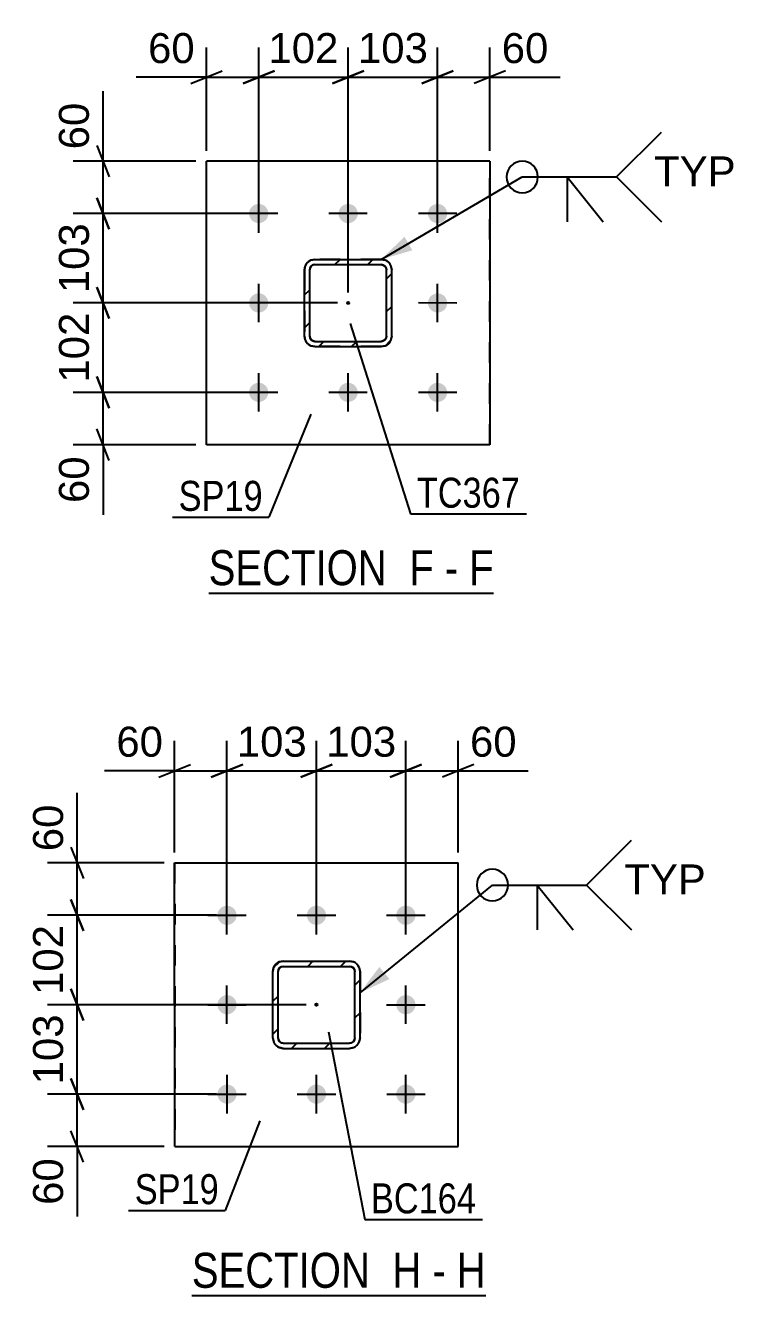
# Model space of a CAD drawing. Header units: millimetres. Extents: x -133 to 461, y -173 to 247.
# Drawn here: x 312.7 to 380.5, y 0 to 121.3 of the extents above; entities that cross this region are included whole.
import ezdxf

# ---------------------------------------------------------------- set-up
doc = ezdxf.new("R2010")
doc.units = ezdxf.units.MM
doc.linetypes.add('DXK_LINE_DOT2', pattern=[3.9198, 1.9599, -1.9599])
doc.linetypes.add('DXK_LINE_DOT3', pattern=[5.9187, 2.979, -0.9799, 0.9799, -0.9799])
doc.styles.add('Arial', font='ARIAL.TTF', dxfattribs={"height": 0.2})
doc.styles.add('Arial Narrow', font='ARIALN.TTF', dxfattribs={"height": 0.2})

# ---------------------------------------------------------------- blocks, each defined once
blk = doc.blocks.new('Unknown-284928886-15 - 3605')
at = {"color": 6, "linetype": 'Continuous'}
blk.add_line((328.56, 0.01), (356.63, 0.01), dxfattribs=at)
at = {"color": 0, "linetype": 'Continuous'}
for points in [[(346.67, 0.76), (346.67, 4.26), (328.56, 4.26), (328.56, 0.76)], [(350.49, 0.76), (350.49, 4.26), (347.72, 4.26), (347.72, 0.76)], [(352.81, 0.76), (352.81, 4.26), (351.54, 4.26), (351.54, 0.76)], [(356.63, 0.76), (356.63, 4.26), (353.86, 4.26), (353.86, 0.76)]]:
    blk.add_wipeout(points, dxfattribs=at)
at = {"color": 7, "linetype": 'Continuous', "style": 'Arial Narrow'}
for s, p in [('SECTION ', (328.56, 0.76)), ('H', (347.72, 0.76)), ('H', (353.86, 0.76)), ('-', (351.54, 0.76))]:
    blk.add_text(s, height=3.34, dxfattribs=at).set_placement(p)
blk = doc.blocks.new('Unknown-284928886-19 - 8784')
at = {"color": 6, "linetype": 'Continuous'}
blk.add_line((330.17, 67.12), (357.39, 67.12), dxfattribs=at)
at = {"color": 0, "linetype": 'Continuous'}
for points in [[(348.28, 67.87), (348.28, 71.37), (330.17, 71.37), (330.17, 67.87)], [(351.67, 67.87), (351.67, 71.37), (349.33, 71.37), (349.33, 67.87)], [(354, 67.87), (354, 71.37), (352.72, 71.37), (352.72, 67.87)], [(357.39, 67.87), (357.39, 71.37), (355.05, 71.37), (355.05, 67.87)]]:
    blk.add_wipeout(points, dxfattribs=at)
at = {"color": 7, "linetype": 'Continuous', "style": 'Arial Narrow'}
for s, p in [('SECTION ', (330.17, 67.87)), ('F', (349.33, 67.87)), ('F', (355.05, 67.87)), ('-', (352.72, 67.87))]:
    blk.add_text(s, height=3.34, dxfattribs=at).set_placement(p)
blk = doc.blocks.new('Bolt-284928886-3653 - 3605')
at = {"linetype": 'Continuous'}
for points in [[(332.59, 36.97), (332.7, 36.82), (332.79, 36.64), (332.83, 36.46), (332.84, 36.26), (332.8, 36.08), (332.73, 35.9), (332.62, 35.74), (332.48, 35.61), (332.32, 35.51), (332.14, 35.45), (331.95, 35.42), (331.75, 35.44), (331.57, 35.49), (331.4, 35.58), (331.26, 35.71), (331.14, 35.86), (331.06, 36.03), (331.01, 36.22), (331.01, 36.41), (331.04, 36.6), (331.12, 36.78), (331.23, 36.93), (331.37, 37.07), (331.53, 37.17), (331.71, 37.23), (331.9, 37.25), (332.09, 37.24), (332.27, 37.18), (332.44, 37.09)], [(341.13, 36.97), (341.25, 36.82), (341.33, 36.64), (341.37, 36.46), (341.38, 36.27), (341.34, 36.08), (341.27, 35.9), (341.16, 35.74), (341.02, 35.61), (340.86, 35.51), (340.68, 35.45), (340.49, 35.42), (340.3, 35.44), (340.11, 35.49), (339.94, 35.58), (339.8, 35.71), (339.68, 35.86), (339.6, 36.03), (339.56, 36.22), (339.55, 36.41), (339.59, 36.6), (339.66, 36.78), (339.77, 36.94), (339.91, 37.07), (340.07, 37.17), (340.25, 37.23), (340.44, 37.26), (340.63, 37.24), (340.82, 37.19), (340.98, 37.09)], [(349.67, 36.97), (349.79, 36.82), (349.87, 36.65), (349.91, 36.46), (349.92, 36.27), (349.88, 36.08), (349.81, 35.9), (349.7, 35.74), (349.56, 35.61), (349.4, 35.51), (349.22, 35.45), (349.03, 35.42), (348.84, 35.44), (348.65, 35.49), (348.49, 35.59), (348.34, 35.71), (348.22, 35.86), (348.14, 36.04), (348.1, 36.22), (348.09, 36.41), (348.13, 36.6), (348.2, 36.78), (348.31, 36.94), (348.45, 37.07), (348.61, 37.17), (348.79, 37.23), (348.98, 37.26), (349.17, 37.24), (349.36, 37.19), (349.53, 37.1)], [(332.59, 28.43), (332.71, 28.27), (332.79, 28.1), (332.83, 27.91), (332.84, 27.72), (332.8, 27.53), (332.73, 27.36), (332.62, 27.2), (332.48, 27.07), (332.32, 26.97), (332.14, 26.9), (331.95, 26.88), (331.76, 26.89), (331.57, 26.95), (331.4, 27.04), (331.26, 27.17), (331.14, 27.32), (331.06, 27.49), (331.01, 27.68), (331.01, 27.87), (331.05, 28.06), (331.12, 28.23), (331.23, 28.39), (331.37, 28.52), (331.53, 28.62), (331.71, 28.69), (331.9, 28.71), (332.09, 28.7), (332.28, 28.64), (332.44, 28.55)], [(349.67, 28.43), (349.79, 28.28), (349.87, 28.1), (349.92, 27.92), (349.92, 27.73), (349.89, 27.54), (349.81, 27.36), (349.7, 27.2), (349.56, 27.07), (349.4, 26.97), (349.22, 26.91), (349.03, 26.88), (348.84, 26.9), (348.66, 26.95), (348.49, 27.04), (348.34, 27.17), (348.23, 27.32), (348.14, 27.49), (348.1, 27.68), (348.09, 27.87), (348.13, 28.06), (348.2, 28.24), (348.31, 28.4), (348.45, 28.53), (348.61, 28.63), (348.79, 28.69), (348.98, 28.72), (349.18, 28.7), (349.36, 28.65), (349.53, 28.55)], [(332.59, 19.88), (332.71, 19.73), (332.79, 19.56), (332.83, 19.37), (332.84, 19.18), (332.8, 18.99), (332.73, 18.82), (332.62, 18.66), (332.48, 18.53), (332.32, 18.43), (332.14, 18.36), (331.95, 18.34), (331.76, 18.35), (331.57, 18.41), (331.41, 18.5), (331.26, 18.62), (331.14, 18.78), (331.06, 18.95), (331.02, 19.14), (331.01, 19.33), (331.05, 19.52), (331.12, 19.69), (331.23, 19.85), (331.37, 19.98), (331.53, 20.08), (331.71, 20.15), (331.9, 20.17), (332.09, 20.16), (332.28, 20.1), (332.45, 20.01)], [(341.13, 19.89), (341.25, 19.73), (341.33, 19.56), (341.38, 19.37), (341.38, 19.18), (341.35, 18.99), (341.27, 18.82), (341.16, 18.66), (341.02, 18.53), (340.86, 18.43), (340.68, 18.36), (340.49, 18.34), (340.3, 18.35), (340.12, 18.41), (339.95, 18.5), (339.8, 18.63), (339.68, 18.78), (339.6, 18.95), (339.56, 19.14), (339.55, 19.33), (339.59, 19.52), (339.66, 19.69), (339.77, 19.85), (339.91, 19.98), (340.07, 20.08), (340.25, 20.15), (340.44, 20.17), (340.64, 20.16), (340.82, 20.1), (340.99, 20.01)], [(349.67, 19.89), (349.79, 19.74), (349.87, 19.56), (349.92, 19.38), (349.92, 19.18), (349.89, 19), (349.81, 18.82), (349.7, 18.66), (349.57, 18.53), (349.4, 18.43), (349.22, 18.37), (349.03, 18.34), (348.84, 18.36), (348.66, 18.41), (348.49, 18.5), (348.34, 18.63), (348.23, 18.78), (348.14, 18.95), (348.1, 19.14), (348.09, 19.33), (348.13, 19.52), (348.2, 19.7), (348.31, 19.85), (348.45, 19.99), (348.61, 20.09), (348.8, 20.15), (348.99, 20.17), (349.18, 20.16), (349.36, 20.1), (349.53, 20.01)]]:
    blk.add_hatch(color=1, dxfattribs=at).paths.add_polyline_path(points)
at = {"color": 1, "linetype": 'Continuous'}
for p, q in [((331.92, 34.5), (331.92, 38.17)), ((340.46, 34.51), (340.46, 38.17)), ((349.01, 34.51), (349.01, 38.17)), ((330.09, 36.34), (333.76, 36.34)), ((338.63, 36.34), (342.3, 36.34)), ((347.17, 36.34), (350.84, 36.34)), ((331.92, 25.96), (331.92, 29.63)), ((349.01, 25.97), (349.01, 29.63)), ((330.09, 27.8), (333.76, 27.8)), ((347.17, 27.8), (350.84, 27.8)), ((331.93, 17.42), (331.93, 21.09)), ((340.47, 17.42), (340.47, 21.09)), ((349.01, 17.42), (349.01, 21.09)), ((330.09, 19.25), (333.76, 19.25)), ((338.63, 19.26), (342.3, 19.26)), ((347.18, 19.26), (350.84, 19.26))]:
    blk.add_line(p, q, dxfattribs=at)
blk = doc.blocks.new('Part-284928886-3632 - 3605')
at = {"color": 2, "linetype": 'Continuous'}
for p, q in [((326.92, 41.34), (326.92, 41.34)), ((326.93, 14.25), (326.92, 41.34)), ((326.92, 41.34), (354, 41.34)), ((354, 41.34), (354, 41.34)), ((354.01, 14.26), (354, 41.34)), ((326.93, 14.25), (354.01, 14.26)), ((326.93, 14.25), (326.93, 14.25)), ((354.01, 14.26), (354.01, 14.26))]:
    blk.add_line(p, q, dxfattribs=at)
at = {"color": 7, "linetype": 'DXK_LINE_DOT2'}
for p, q in [((326.92, 41.34), (326.93, 14.25)), ((326.92, 41.34), (354, 41.34)), ((354.01, 14.26), (354, 41.34)), ((326.93, 14.25), (354.01, 14.26))]:
    blk.add_line(p, q, dxfattribs=at)
blk = doc.blocks.new('Part-284928886-3650 - 3605')
at = {"linetype": 'Continuous'}
h = blk.add_hatch(dxfattribs=at)
h.set_pattern_fill('', scale=0.7, style=0, pattern_type=0)
h.set_pattern_definition([(45, (336.915, 31.8869), (-1.57154, 1.57154), [])])
h.paths.add_polyline_path([(337.3, 31.96), (336.91, 31.89), (336.59, 31.67), (336.37, 31.35), (336.3, 30.96), (336.3, 24.63), (336.38, 24.25), (336.59, 23.92), (336.92, 23.71), (337.3, 23.63), (343.63, 23.63), (344.02, 23.71), (344.34, 23.92), (344.56, 24.25), (344.63, 24.63), (344.63, 30.96), (344.55, 31.35), (344.34, 31.67), (344.01, 31.89), (343.63, 31.96)])
h.paths.add_polyline_path([(343.63, 31.46), (343.82, 31.43), (343.98, 31.32), (344.09, 31.16), (344.13, 30.96), (344.13, 24.63), (344.09, 24.44), (343.99, 24.28), (343.82, 24.17), (343.63, 24.13), (337.3, 24.13), (337.11, 24.17), (336.95, 24.28), (336.84, 24.44), (336.8, 24.63), (336.8, 30.96), (336.84, 31.15), (336.94, 31.32), (337.11, 31.42), (337.3, 31.46)])
blk.add_hatch(color=246, dxfattribs=at).paths.add_polyline_path([(340.46, 27.7, -1), (340.46, 27.9, -1)])
at = {"color": 2, "linetype": 'Continuous'}
for p, q in [((337.3, 31.96), (336.91, 31.89)), ((337.3, 31.96), (337.3, 31.96)), ((337.3, 31.96), (343.63, 31.96)), ((343.63, 31.96), (343.63, 31.96)), ((344.01, 31.89), (343.63, 31.96)), ((336.37, 31.35), (336.3, 30.96)), ((336.3, 30.96), (336.3, 30.96)), ((336.3, 24.63), (336.3, 30.96)), ((336.8, 30.96), (336.84, 31.15)), ((336.8, 30.96), (336.8, 30.96)), ((336.8, 24.63), (336.8, 30.96)), ((336.84, 31.15), (336.94, 31.32)), ((336.94, 31.32), (337.11, 31.42)), ((337.11, 31.42), (337.3, 31.46)), ((337.3, 31.46), (337.3, 31.46)), ((337.3, 31.46), (343.63, 31.46)), ((343.63, 31.46), (343.63, 31.46)), ((343.63, 31.46), (343.82, 31.43)), ((343.82, 31.43), (343.98, 31.32)), ((343.98, 31.32), (344.09, 31.16)), ((344.09, 31.16), (344.13, 30.96)), ((344.13, 30.96), (344.13, 30.96)), ((344.13, 24.63), (344.13, 30.96)), ((344.63, 30.96), (344.55, 31.35)), ((344.63, 30.96), (344.63, 30.96)), ((344.63, 24.63), (344.63, 30.96)), ((336.3, 24.63), (336.3, 24.63)), ((336.3, 24.63), (336.38, 24.25)), ((336.8, 24.63), (336.8, 24.63)), ((336.84, 24.44), (336.8, 24.63)), ((336.95, 24.28), (336.84, 24.44)), ((337.11, 24.17), (336.95, 24.28)), ((343.99, 24.28), (343.82, 24.17)), ((344.09, 24.44), (343.99, 24.28)), ((344.13, 24.63), (344.09, 24.44)), ((344.13, 24.63), (344.13, 24.63)), ((344.56, 24.25), (344.63, 24.63)), ((344.63, 24.63), (344.63, 24.63)), ((336.92, 23.71), (337.3, 23.63)), ((337.3, 24.13), (337.11, 24.17)), ((337.3, 24.13), (337.3, 24.13)), ((337.3, 24.13), (343.63, 24.13)), ((337.3, 23.63), (337.3, 23.63)), ((337.3, 23.63), (343.63, 23.63)), ((343.82, 24.17), (343.63, 24.13)), ((343.63, 24.13), (343.63, 24.13)), ((343.63, 23.63), (344.02, 23.71)), ((343.63, 23.63), (343.63, 23.63))]:
    blk.add_line(p, q, dxfattribs=at)
at = {"color": 7, "linetype": 'DXK_LINE_DOT2'}
for p, q in [((336.92, 31.89), (337.3, 31.96)), ((337.3, 31.96), (343.63, 31.96)), ((343.63, 31.96), (344.01, 31.89)), ((344.01, 31.89), (344.01, 31.89)), ((336.3, 30.96), (336.37, 31.35)), ((336.3, 24.63), (336.3, 30.96)), ((336.84, 31.15), (336.8, 30.96)), ((336.8, 24.63), (336.8, 30.96)), ((336.94, 31.32), (336.84, 31.15)), ((337.11, 31.43), (336.94, 31.32)), ((337.3, 31.46), (337.11, 31.43)), ((337.3, 31.46), (343.63, 31.46)), ((343.82, 31.43), (343.63, 31.46)), ((343.99, 31.32), (343.82, 31.43)), ((344.09, 31.16), (343.99, 31.32)), ((344.13, 30.96), (344.09, 31.16)), ((344.13, 24.63), (344.13, 30.96)), ((344.56, 31.35), (344.56, 31.35)), ((344.56, 31.35), (344.63, 30.96)), ((344.63, 30.96), (344.63, 24.63)), ((336.38, 24.25), (336.3, 24.63)), ((336.8, 24.63), (336.84, 24.44)), ((336.84, 24.44), (336.95, 24.28)), ((336.95, 24.28), (337.11, 24.17)), ((343.82, 24.17), (343.99, 24.28)), ((343.99, 24.28), (344.09, 24.44)), ((344.09, 24.44), (344.13, 24.63)), ((344.63, 24.63), (344.56, 24.25)), ((337.3, 23.63), (336.92, 23.71)), ((337.11, 24.17), (337.3, 24.13)), ((337.3, 24.13), (343.63, 24.13)), ((337.3, 23.63), (343.63, 23.63)), ((343.63, 24.13), (343.82, 24.17)), ((344.02, 23.71), (343.63, 23.63))]:
    blk.add_line(p, q, dxfattribs=at)
at = {"color": 7, "linetype": 'DXK_LINE_DOT3'}
blk.add_line((340.46, 27.8), (340.47, 27.8), dxfattribs=at)
at = {"color": 246, "linetype": 'DXK_LINE_DOT2'}
blk.add_line((340.46, 27.8), (340.47, 27.8), dxfattribs=at)
at = {"color": 246, "linetype": 'Continuous'}
blk.add_circle((340.46, 27.8), 0.1, dxfattribs=at)
at = {"color": 7, "linetype": 'DXK_LINE_DOT2'}
for centre, start, end in [((337.3, 30.96), 112.5099, 157.5099), ((337.3, 24.63), 202.5099, 247.5099), ((343.63, 24.63), 292.5099, 337.5099)]:
    blk.add_arc(centre, 1, start, end, dxfattribs=at)
at = {"color": 2, "linetype": 'Continuous'}
for centre, start, end in [((337.3, 30.96), 112.5099, 157.5099), ((343.63, 30.96), 22.5099, 67.5099), ((337.3, 24.63), 202.5099, 247.5099), ((343.63, 24.63), 292.5099, 337.5099)]:
    blk.add_arc(centre, 1, start, end, dxfattribs=at)
blk = doc.blocks.new('Part-284928886-8798 - 8784')
at = {"linetype": 'Continuous'}
h = blk.add_hatch(dxfattribs=at)
h.set_pattern_fill('', scale=0.7, style=0, pattern_type=0)
h.set_pattern_definition([(45, (347.0384, 90.7356), (-1.57154, 1.57154), [])])
h.paths.add_polyline_path([(346.66, 90.66), (347.04, 90.74), (347.36, 90.95), (347.58, 91.28), (347.66, 91.66), (347.66, 97.99), (347.58, 98.38), (347.36, 98.7), (347.04, 98.92), (346.66, 98.99), (340.32, 98.99), (339.94, 98.92), (339.62, 98.7), (339.4, 98.38), (339.32, 97.99), (339.32, 91.66), (339.4, 91.28), (339.62, 90.95), (339.94, 90.74), (340.32, 90.66)])
h.paths.add_polyline_path([(340.32, 91.16), (340.13, 91.2), (339.97, 91.31), (339.86, 91.47), (339.82, 91.66), (339.82, 97.99), (339.86, 98.19), (339.97, 98.35), (340.13, 98.46), (340.32, 98.49), (346.66, 98.49), (346.85, 98.45), (347.01, 98.35), (347.12, 98.18), (347.16, 97.99), (347.16, 91.66), (347.12, 91.47), (347.01, 91.31), (346.85, 91.2), (346.66, 91.16)])
blk.add_hatch(color=246, dxfattribs=at).paths.add_polyline_path([(343.49, 94.73, -1), (343.49, 94.93, -1)])
at = {"color": 7, "linetype": 'DXK_LINE_DOT2'}
for p, q in [((339.32, 97.99), (339.4, 98.38)), ((339.4, 98.38), (339.4, 98.38)), ((339.97, 98.35), (339.86, 98.19)), ((339.94, 98.92), (340.32, 98.99)), ((340.13, 98.46), (339.97, 98.35)), ((340.32, 98.49), (340.13, 98.46)), ((346.66, 98.99), (340.32, 98.99)), ((340.32, 98.49), (346.66, 98.49)), ((346.66, 98.99), (347.04, 98.92)), ((346.85, 98.45), (346.66, 98.49)), ((347.01, 98.35), (346.85, 98.45)), ((347.12, 98.18), (347.01, 98.35)), ((347.58, 98.38), (347.66, 97.99)), ((339.32, 97.99), (339.32, 91.66)), ((339.86, 98.19), (339.82, 97.99)), ((339.82, 91.66), (339.82, 97.99)), ((347.16, 97.99), (347.12, 98.18)), ((347.16, 91.66), (347.16, 97.99)), ((347.66, 91.66), (347.66, 97.99)), ((339.4, 91.28), (339.32, 91.66)), ((339.32, 91.66), (339.32, 91.66)), ((339.82, 91.66), (339.86, 91.47)), ((339.86, 91.47), (339.97, 91.31)), ((339.97, 91.31), (340.13, 91.2)), ((340.13, 91.2), (340.32, 91.16)), ((340.32, 91.16), (346.66, 91.16)), ((346.66, 91.16), (346.85, 91.2)), ((346.85, 91.2), (347.01, 91.31)), ((347.01, 91.31), (347.12, 91.47)), ((347.12, 91.47), (347.16, 91.66)), ((347.66, 91.66), (347.58, 91.28)), ((340.32, 90.66), (339.94, 90.74)), ((346.66, 90.66), (340.32, 90.66)), ((347.04, 90.74), (346.66, 90.66))]:
    blk.add_line(p, q, dxfattribs=at)
at = {"color": 2, "linetype": 'Continuous'}
for p, q in [((339.4, 98.38), (339.32, 97.99)), ((339.86, 98.19), (339.97, 98.35)), ((340.32, 98.99), (339.94, 98.92)), ((339.97, 98.35), (340.13, 98.46)), ((340.13, 98.46), (340.32, 98.49)), ((340.32, 98.99), (340.32, 98.99)), ((340.32, 98.99), (346.66, 98.99)), ((340.32, 98.49), (340.32, 98.49)), ((340.32, 98.49), (346.66, 98.49)), ((346.66, 98.99), (346.66, 98.99)), ((347.04, 98.92), (346.66, 98.99)), ((346.66, 98.49), (346.66, 98.49)), ((346.66, 98.49), (346.85, 98.45)), ((346.85, 98.45), (347.01, 98.35)), ((347.01, 98.35), (347.12, 98.18)), ((347.66, 97.99), (347.58, 98.38)), ((339.32, 97.99), (339.32, 97.99)), ((339.32, 91.66), (339.32, 97.99)), ((339.82, 97.99), (339.86, 98.19)), ((339.82, 97.99), (339.82, 97.99)), ((339.82, 91.66), (339.82, 97.99)), ((347.12, 98.18), (347.16, 97.99)), ((347.16, 97.99), (347.16, 97.99)), ((347.16, 91.66), (347.16, 97.99)), ((347.66, 97.99), (347.66, 97.99)), ((347.66, 91.66), (347.66, 97.99)), ((339.32, 91.66), (339.32, 91.66)), ((339.32, 91.66), (339.4, 91.28)), ((339.82, 91.66), (339.82, 91.66)), ((339.86, 91.47), (339.82, 91.66)), ((339.97, 91.31), (339.86, 91.47)), ((340.13, 91.2), (339.97, 91.31)), ((340.32, 91.16), (340.13, 91.2)), ((340.32, 91.16), (340.32, 91.16)), ((340.32, 91.16), (346.66, 91.16)), ((346.85, 91.2), (346.66, 91.16)), ((346.66, 91.16), (346.66, 91.16)), ((347.01, 91.31), (346.85, 91.2)), ((347.12, 91.47), (347.01, 91.31)), ((347.16, 91.66), (347.12, 91.47)), ((347.16, 91.66), (347.16, 91.66)), ((347.58, 91.28), (347.66, 91.66)), ((347.66, 91.66), (347.66, 91.66)), ((339.94, 90.74), (340.32, 90.66)), ((340.32, 90.66), (340.32, 90.66)), ((340.32, 90.66), (346.66, 90.66)), ((346.66, 90.66), (347.04, 90.74)), ((346.66, 90.66), (346.66, 90.66))]:
    blk.add_line(p, q, dxfattribs=at)
at = {"color": 7, "linetype": 'DXK_LINE_DOT3'}
blk.add_line((343.49, 94.83), (343.49, 94.83), dxfattribs=at)
at = {"color": 246, "linetype": 'DXK_LINE_DOT2'}
blk.add_line((343.49, 94.83), (343.49, 94.83), dxfattribs=at)
at = {"color": 246, "linetype": 'Continuous'}
blk.add_circle((343.49, 94.83), 0.1, dxfattribs=at)
at = {"color": 7, "linetype": 'DXK_LINE_DOT2'}
for centre, start, end in [((340.32, 97.99), 112.49, 157.49), ((346.66, 97.99), 22.49, 67.49), ((340.32, 91.66), 202.49, 247.49), ((346.66, 91.66), 292.49, 337.49)]:
    blk.add_arc(centre, 1, start, end, dxfattribs=at)
at = {"color": 2, "linetype": 'Continuous'}
for centre, start, end in [((340.32, 97.99), 112.49, 157.49), ((346.66, 97.99), 22.49, 67.49), ((340.32, 91.66), 202.49, 247.49), ((346.66, 91.66), 292.49, 337.49)]:
    blk.add_arc(centre, 1, start, end, dxfattribs=at)
blk = doc.blocks.new('Part-284928886-8800 - 8784')
at = {"color": 2, "linetype": 'Continuous'}
for p, q in [((357.03, 108.37), (329.95, 108.37)), ((329.95, 81.29), (329.95, 108.37)), ((357.03, 108.37), (357.03, 108.37)), ((357.03, 108.37), (357.03, 81.28)), ((357.03, 81.28), (329.95, 81.29)), ((357.03, 81.28), (357.03, 81.28))]:
    blk.add_line(p, q, dxfattribs=at)
at = {"color": 7, "linetype": 'DXK_LINE_DOT2'}
for p, q in [((329.95, 81.29), (329.95, 108.37)), ((357.03, 81.28), (357.03, 108.37))]:
    blk.add_line(p, q, dxfattribs=at)
blk = doc.blocks.new('Bolt-284928886-8850 - 8784')
at = {"linetype": 'Continuous'}
for points in [[(334.03, 103.38), (334.05, 103.57), (334.11, 103.75), (334.21, 103.91), (334.34, 104.06), (334.5, 104.17), (334.67, 104.24), (334.86, 104.28), (335.05, 104.28), (335.24, 104.24), (335.41, 104.16), (335.57, 104.05), (335.69, 103.9), (335.79, 103.74), (335.85, 103.55), (335.87, 103.36), (335.84, 103.17), (335.78, 102.99), (335.69, 102.83), (335.56, 102.68), (335.4, 102.57), (335.23, 102.5), (335.04, 102.46), (334.85, 102.46), (334.66, 102.5), (334.48, 102.58), (334.33, 102.69), (334.2, 102.84), (334.11, 103), (334.05, 103.19)], [(342.57, 103.38), (342.6, 103.57), (342.66, 103.75), (342.75, 103.91), (342.88, 104.05), (343.04, 104.17), (343.21, 104.24), (343.4, 104.28), (343.59, 104.28), (343.78, 104.24), (343.96, 104.16), (344.11, 104.05), (344.24, 103.9), (344.33, 103.73), (344.39, 103.55), (344.41, 103.36), (344.39, 103.17), (344.33, 102.99), (344.23, 102.82), (344.1, 102.68), (343.94, 102.57), (343.77, 102.49), (343.58, 102.46), (343.39, 102.46), (343.2, 102.5), (343.03, 102.58), (342.87, 102.69), (342.75, 102.84), (342.65, 103), (342.59, 103.18)], [(351.12, 103.37), (351.14, 103.56), (351.2, 103.75), (351.29, 103.91), (351.42, 104.05), (351.58, 104.16), (351.76, 104.24), (351.94, 104.28), (352.14, 104.28), (352.32, 104.24), (352.5, 104.16), (352.65, 104.04), (352.78, 103.9), (352.87, 103.73), (352.93, 103.55), (352.95, 103.36), (352.93, 103.17), (352.87, 102.99), (352.77, 102.82), (352.64, 102.68), (352.48, 102.57), (352.31, 102.49), (352.12, 102.45), (351.93, 102.46), (351.74, 102.5), (351.57, 102.58), (351.41, 102.69), (351.29, 102.83), (351.19, 103), (351.13, 103.18)], [(334.03, 94.84), (334.05, 95.03), (334.11, 95.21), (334.21, 95.37), (334.34, 95.51), (334.5, 95.63), (334.67, 95.7), (334.86, 95.74), (335.05, 95.74), (335.24, 95.7), (335.41, 95.62), (335.57, 95.5), (335.69, 95.36), (335.79, 95.19), (335.85, 95.01), (335.86, 94.82), (335.84, 94.63), (335.78, 94.45), (335.69, 94.28), (335.56, 94.14), (335.4, 94.03), (335.22, 93.95), (335.04, 93.92), (334.84, 93.92), (334.66, 93.96), (334.48, 94.04), (334.33, 94.15), (334.2, 94.3), (334.11, 94.46), (334.05, 94.64)], [(351.11, 94.83), (351.14, 95.02), (351.2, 95.2), (351.29, 95.37), (351.42, 95.51), (351.58, 95.62), (351.75, 95.7), (351.94, 95.74), (352.13, 95.74), (352.32, 95.69), (352.5, 95.62), (352.65, 95.5), (352.78, 95.36), (352.87, 95.19), (352.93, 95.01), (352.95, 94.82), (352.93, 94.63), (352.87, 94.45), (352.77, 94.28), (352.64, 94.14), (352.48, 94.03), (352.31, 93.95), (352.12, 93.91), (351.93, 93.91), (351.74, 93.96), (351.57, 94.03), (351.41, 94.15), (351.29, 94.29), (351.19, 94.46), (351.13, 94.64)], [(334.03, 86.29), (334.05, 86.48), (334.11, 86.67), (334.21, 86.83), (334.34, 86.97), (334.49, 87.08), (334.67, 87.16), (334.86, 87.2), (335.05, 87.2), (335.24, 87.16), (335.41, 87.08), (335.56, 86.96), (335.69, 86.82), (335.79, 86.65), (335.84, 86.47), (335.86, 86.28), (335.84, 86.09), (335.78, 85.91), (335.68, 85.74), (335.55, 85.6), (335.4, 85.49), (335.22, 85.41), (335.04, 85.37), (334.84, 85.38), (334.66, 85.42), (334.48, 85.5), (334.33, 85.61), (334.2, 85.75), (334.11, 85.92), (334.05, 86.1)], [(342.57, 86.29), (342.59, 86.48), (342.65, 86.66), (342.75, 86.83), (342.88, 86.97), (343.04, 87.08), (343.21, 87.16), (343.4, 87.2), (343.59, 87.2), (343.78, 87.15), (343.95, 87.08), (344.11, 86.96), (344.23, 86.82), (344.33, 86.65), (344.39, 86.47), (344.4, 86.28), (344.38, 86.09), (344.32, 85.91), (344.23, 85.74), (344.1, 85.6), (343.94, 85.49), (343.76, 85.41), (343.58, 85.37), (343.39, 85.37), (343.2, 85.42), (343.02, 85.49), (342.87, 85.61), (342.74, 85.75), (342.65, 85.92), (342.59, 86.1)], [(351.11, 86.29), (351.13, 86.48), (351.19, 86.66), (351.29, 86.83), (351.42, 86.97), (351.58, 87.08), (351.75, 87.16), (351.94, 87.2), (352.13, 87.19), (352.32, 87.15), (352.49, 87.07), (352.65, 86.96), (352.78, 86.82), (352.87, 86.65), (352.93, 86.47), (352.95, 86.28), (352.92, 86.09), (352.86, 85.9), (352.77, 85.74), (352.64, 85.6), (352.48, 85.49), (352.31, 85.41), (352.12, 85.37), (351.93, 85.37), (351.74, 85.41), (351.57, 85.49), (351.41, 85.61), (351.28, 85.75), (351.19, 85.92), (351.13, 86.1)]]:
    blk.add_hatch(color=1, dxfattribs=at).paths.add_polyline_path(points)
at = {"color": 1, "linetype": 'Continuous'}
for p, q in [((334.95, 101.54), (334.95, 105.2)), ((343.49, 101.54), (343.49, 105.2)), ((352.03, 101.53), (352.03, 105.2)), ((336.78, 103.37), (333.12, 103.37)), ((345.32, 103.37), (341.66, 103.37)), ((353.87, 103.37), (350.2, 103.37)), ((334.95, 92.99), (334.95, 96.66)), ((352.03, 92.99), (352.03, 96.66)), ((336.78, 94.83), (333.11, 94.83)), ((353.86, 94.82), (350.2, 94.83)), ((334.95, 84.45), (334.95, 88.12)), ((343.49, 84.45), (343.49, 88.12)), ((352.03, 84.45), (352.03, 88.12)), ((336.78, 86.29), (333.11, 86.29)), ((345.32, 86.28), (341.65, 86.29)), ((353.86, 86.28), (350.2, 86.28))]:
    blk.add_line(p, q, dxfattribs=at)
blk = doc.blocks.new('StraightDimension-284928886-10118 - 3605')
at = {"color": 7, "linetype": 'Continuous'}
for p, q in [((317.01, 20.75), (318.21, 17.75)), ((330.93, 19.25), (314.76, 19.25)), ((317.61, 14.25), (317.61, 19.25)), ((318.21, 12.75), (317.01, 15.75)), ((325.93, 14.25), (314.76, 14.25)), ((317.61, 14.25), (317.61, 7.56)), ((317.61, 14.25), (317.61, 7.56))]:
    blk.add_line(p, q, dxfattribs=at)
at = {"color": 0}
blk.add_wipeout([(316.86, 13.73), (312.66, 13.73), (312.66, 8.08), (316.86, 8.08)], dxfattribs=at)
at = {"color": 3, "style": 'Arial'}
blk.add_text('60', height=2.865, rotation=90.0002, dxfattribs=at).set_placement((316.26, 8.68))
blk = doc.blocks.new('StraightDimension-284928886-10117 - 3605')
at = {"color": 7, "linetype": 'Continuous'}
for p, q in [((317.01, 29.3), (318.21, 26.3)), ((339.47, 27.8), (314.76, 27.8)), ((317.61, 19.25), (317.61, 27.8)), ((318.21, 17.75), (317.01, 20.75)), ((330.93, 19.25), (314.76, 19.25))]:
    blk.add_line(p, q, dxfattribs=at)
at = {"color": 0}
blk.add_wipeout([(316.86, 27.46), (312.66, 27.46), (312.66, 19.59), (316.86, 19.59)], dxfattribs=at)
at = {"color": 3, "style": 'Arial'}
blk.add_text('103', height=2.865, rotation=90.0002, dxfattribs=at).set_placement((316.26, 20.19))
blk = doc.blocks.new('StraightDimension-284928886-10115 - 3605')
at = {"color": 7, "linetype": 'Continuous'}
for p, q in [((317.61, 41.34), (317.61, 48.03)), ((317.61, 41.34), (317.61, 48.03)), ((317.01, 42.84), (318.21, 39.84)), ((325.92, 41.34), (314.76, 41.34)), ((317.61, 36.34), (317.61, 41.34)), ((318.21, 34.84), (317.01, 37.84)), ((330.92, 36.34), (314.76, 36.34))]:
    blk.add_line(p, q, dxfattribs=at)
at = {"color": 0}
blk.add_wipeout([(316.86, 47.51), (312.66, 47.51), (312.66, 41.86), (316.86, 41.86)], dxfattribs=at)
at = {"color": 3, "style": 'Arial'}
blk.add_text('60', height=2.865, rotation=90.0002, dxfattribs=at).set_placement((316.26, 42.46))
blk = doc.blocks.new('StraightDimension-284928886-10116 - 3605')
at = {"color": 7, "linetype": 'Continuous'}
for p, q in [((317.01, 37.84), (318.21, 34.84)), ((330.92, 36.34), (314.76, 36.34)), ((317.61, 27.8), (317.61, 36.34)), ((318.21, 26.3), (317.01, 29.3)), ((339.47, 27.8), (314.76, 27.8))]:
    blk.add_line(p, q, dxfattribs=at)
at = {"color": 0}
blk.add_wipeout([(316.86, 36), (312.66, 36), (312.66, 28.13), (316.86, 28.13)], dxfattribs=at)
at = {"color": 3, "style": 'Arial'}
blk.add_text('102', height=2.865, rotation=90.0002, dxfattribs=at).set_placement((316.26, 28.73))
blk = doc.blocks.new('StraightDimension-284928886-11323 - 3605')
at = {"color": 7, "linetype": 'Continuous'}
for p, q in [((349.01, 37.34), (349.01, 52.99)), ((354, 42.34), (354, 52.99)), ((347.51, 49.54), (350.51, 50.74)), ((349.01, 50.14), (354, 50.14)), ((355.5, 50.74), (352.5, 49.54)), ((354, 50.14), (360.7, 50.14)), ((354, 50.14), (360.7, 50.14))]:
    blk.add_line(p, q, dxfattribs=at)
at = {"color": 0}
blk.add_wipeout([(360.18, 50.89), (360.18, 55.09), (354.53, 55.09), (354.53, 50.89)], dxfattribs=at)
at = {"color": 3, "style": 'Arial'}
blk.add_text('60', height=2.865, dxfattribs=at).set_placement((355.13, 51.49))
blk = doc.blocks.new('StraightDimension-284928886-11324 - 3605')
at = {"color": 7, "linetype": 'Continuous'}
for p, q in [((340.46, 37.34), (340.46, 52.99)), ((349.01, 37.34), (349.01, 52.99)), ((338.96, 49.54), (341.96, 50.74)), ((340.46, 50.14), (349.01, 50.14)), ((350.51, 50.74), (347.51, 49.54))]:
    blk.add_line(p, q, dxfattribs=at)
at = {"color": 0}
blk.add_wipeout([(348.67, 50.89), (348.67, 55.09), (340.8, 55.09), (340.8, 50.89)], dxfattribs=at)
at = {"color": 3, "style": 'Arial'}
blk.add_text('103', height=2.865, dxfattribs=at).set_placement((341.4, 51.49))
blk = doc.blocks.new('StraightDimension-284928886-11325 - 3605')
at = {"color": 7, "linetype": 'Continuous'}
for p, q in [((331.92, 37.34), (331.92, 52.99)), ((340.46, 37.34), (340.46, 52.99)), ((330.42, 49.54), (333.42, 50.74)), ((331.92, 50.14), (340.46, 50.14)), ((341.96, 50.74), (338.96, 49.54))]:
    blk.add_line(p, q, dxfattribs=at)
at = {"color": 0}
blk.add_wipeout([(340.13, 50.89), (340.13, 55.09), (332.26, 55.09), (332.26, 50.89)], dxfattribs=at)
at = {"color": 3, "style": 'Arial'}
blk.add_text('103', height=2.865, dxfattribs=at).set_placement((332.86, 51.49))
blk = doc.blocks.new('StraightDimension-284928886-11326 - 3605')
at = {"color": 7, "linetype": 'Continuous'}
for p, q in [((326.92, 42.34), (326.92, 52.99)), ((331.92, 37.34), (331.92, 52.99)), ((326.92, 50.14), (320.22, 50.14)), ((326.92, 50.14), (320.22, 50.14)), ((325.42, 49.54), (328.42, 50.74)), ((326.92, 50.14), (331.92, 50.14)), ((333.42, 50.74), (330.42, 49.54))]:
    blk.add_line(p, q, dxfattribs=at)
at = {"color": 0}
blk.add_wipeout([(326.4, 50.89), (326.4, 55.09), (320.75, 55.09), (320.75, 50.89)], dxfattribs=at)
at = {"color": 3, "style": 'Arial'}
blk.add_text('60', height=2.865, dxfattribs=at).set_placement((321.35, 51.49))
blk = doc.blocks.new('StraightDimension-284928886-9906 - 8784')
at = {"color": 7, "linetype": 'Continuous'}
for p, q in [((352.03, 104.37), (352.03, 119.24)), ((357.03, 109.37), (357.03, 119.24)), ((350.53, 115.79), (353.53, 116.99)), ((358.53, 116.99), (355.53, 115.79)), ((352.03, 116.39), (357.03, 116.39)), ((357.03, 116.39), (363.73, 116.39)), ((357.03, 116.39), (363.73, 116.39))]:
    blk.add_line(p, q, dxfattribs=at)
at = {"color": 0}
blk.add_wipeout([(363.21, 117.14), (363.21, 121.34), (357.56, 121.34), (357.56, 117.14)], dxfattribs=at)
at = {"color": 3, "style": 'Arial'}
blk.add_text('60', height=2.865, dxfattribs=at).set_placement((358.16, 117.74))
blk = doc.blocks.new('StraightDimension-284928886-9907 - 8784')
at = {"color": 7, "linetype": 'Continuous'}
for p, q in [((343.49, 95.83), (343.49, 119.24)), ((352.03, 104.37), (352.03, 119.24)), ((341.99, 115.79), (344.99, 116.99)), ((353.53, 116.99), (350.53, 115.79)), ((343.49, 116.39), (352.03, 116.39))]:
    blk.add_line(p, q, dxfattribs=at)
at = {"color": 0}
blk.add_wipeout([(351.7, 117.14), (351.7, 121.34), (343.83, 121.34), (343.83, 117.14)], dxfattribs=at)
at = {"color": 3, "style": 'Arial'}
blk.add_text('103', height=2.865, dxfattribs=at).set_placement((344.43, 117.74))
blk = doc.blocks.new('StraightDimension-284928886-9908 - 8784')
at = {"color": 7, "linetype": 'Continuous'}
for p, q in [((334.95, 104.37), (334.95, 119.24)), ((343.49, 95.83), (343.49, 119.24)), ((333.45, 115.79), (336.45, 116.99)), ((344.99, 116.99), (341.99, 115.79)), ((334.95, 116.39), (343.49, 116.39))]:
    blk.add_line(p, q, dxfattribs=at)
at = {"color": 0}
blk.add_wipeout([(343.15, 117.14), (343.15, 121.34), (335.28, 121.34), (335.28, 117.14)], dxfattribs=at)
at = {"color": 3, "style": 'Arial'}
blk.add_text('102', height=2.865, dxfattribs=at).set_placement((335.88, 117.74))
blk = doc.blocks.new('StraightDimension-284928886-9909 - 8784')
at = {"color": 7, "linetype": 'Continuous'}
for p, q in [((329.95, 109.37), (329.95, 119.24)), ((334.95, 104.37), (334.95, 119.24)), ((328.45, 115.79), (331.45, 116.99)), ((336.45, 116.99), (333.45, 115.79)), ((329.95, 116.39), (323.25, 116.39)), ((329.95, 116.39), (323.25, 116.39)), ((329.95, 116.39), (334.95, 116.39))]:
    blk.add_line(p, q, dxfattribs=at)
at = {"color": 0}
blk.add_wipeout([(329.42, 117.14), (329.42, 121.34), (323.78, 121.34), (323.78, 117.14)], dxfattribs=at)
at = {"color": 3, "style": 'Arial'}
blk.add_text('60', height=2.865, dxfattribs=at).set_placement((324.38, 117.74))
blk = doc.blocks.new('StraightDimension-284928886-9943 - 8784')
at = {"color": 7, "linetype": 'Continuous'}
for p, q in [((320.08, 108.37), (320.08, 115.07)), ((320.08, 108.37), (320.08, 115.07)), ((319.48, 109.87), (320.68, 106.87)), ((328.95, 108.37), (317.23, 108.37)), ((320.08, 103.37), (320.08, 108.37)), ((320.68, 101.87), (319.48, 104.87)), ((333.95, 103.37), (317.23, 103.37))]:
    blk.add_line(p, q, dxfattribs=at)
at = {"color": 0}
blk.add_wipeout([(319.33, 114.54), (315.13, 114.54), (315.13, 108.9), (319.33, 108.9)], dxfattribs=at)
at = {"color": 3, "style": 'Arial'}
blk.add_text('60', height=2.865, rotation=90.0002, dxfattribs=at).set_placement((318.73, 109.5))
blk = doc.blocks.new('StraightDimension-284928886-9944 - 8784')
at = {"color": 7, "linetype": 'Continuous'}
for p, q in [((319.48, 104.87), (320.68, 101.87)), ((333.95, 103.37), (317.23, 103.37)), ((320.08, 94.83), (320.08, 103.37)), ((320.68, 93.33), (319.48, 96.33)), ((342.49, 94.83), (317.23, 94.83))]:
    blk.add_line(p, q, dxfattribs=at)
at = {"color": 0}
blk.add_wipeout([(319.33, 103.03), (315.13, 103.03), (315.13, 95.16), (319.33, 95.16)], dxfattribs=at)
at = {"color": 3, "style": 'Arial'}
blk.add_text('103', height=2.865, rotation=90.0002, dxfattribs=at).set_placement((318.73, 95.76))
blk = doc.blocks.new('StraightDimension-284928886-9945 - 8784')
at = {"color": 7, "linetype": 'Continuous'}
for p, q in [((319.48, 96.33), (320.68, 93.33)), ((342.49, 94.83), (317.23, 94.83)), ((320.08, 86.29), (320.08, 94.83)), ((320.68, 84.79), (319.48, 87.79)), ((333.95, 86.29), (317.23, 86.29))]:
    blk.add_line(p, q, dxfattribs=at)
at = {"color": 0}
blk.add_wipeout([(319.33, 94.49), (315.13, 94.49), (315.13, 86.62), (319.33, 86.62)], dxfattribs=at)
at = {"color": 3, "style": 'Arial'}
blk.add_text('102', height=2.865, rotation=90.0002, dxfattribs=at).set_placement((318.73, 87.22))
blk = doc.blocks.new('StraightDimension-284928886-9946 - 8784')
at = {"color": 7, "linetype": 'Continuous'}
for p, q in [((319.48, 87.79), (320.68, 84.79)), ((333.95, 86.29), (317.23, 86.29)), ((320.08, 81.29), (320.08, 86.29)), ((320.68, 79.79), (319.48, 82.79)), ((328.95, 81.29), (317.23, 81.29)), ((320.08, 81.29), (320.08, 74.59)), ((320.08, 81.29), (320.08, 74.59))]:
    blk.add_line(p, q, dxfattribs=at)
at = {"color": 0}
blk.add_wipeout([(319.33, 80.76), (315.13, 80.76), (315.13, 75.12), (319.33, 75.12)], dxfattribs=at)
at = {"color": 3, "style": 'Arial'}
blk.add_text('60', height=2.865, rotation=90.0002, dxfattribs=at).set_placement((318.73, 75.72))
blk = doc.blocks.new('Mark-284928886-3628 - 3605')
at = {"color": 0}
blk.add_wipeout([(331.15, 8.75), (331.15, 11.75), (323.11, 11.75), (323.11, 8.75)], dxfattribs=at)
blk.add_wipeout([(331.15, 8.75), (331.15, 11.75), (323.11, 11.75), (323.11, 8.75)], dxfattribs=at)
at = {"color": 30, "linetype": 'Continuous'}
for p in [(335.07, 16.72), (322.51, 8.15)]:
    blk.add_line(p, (331.75, 8.15), dxfattribs=at)
at = {"color": 3, "style": 'Arial Narrow'}
blk.add_text('SP19', height=2.863, dxfattribs=at).set_placement((323.11, 8.75))
blk = doc.blocks.new('Mark-284928886-10153 - 3605')
at = {"color": 0}
blk.add_wipeout([(355.72, 7.87), (355.72, 10.87), (345.67, 10.87), (345.67, 7.87)], dxfattribs=at)
blk.add_wipeout([(355.72, 7.87), (355.72, 10.87), (345.67, 10.87), (345.67, 7.87)], dxfattribs=at)
at = {"color": 30, "linetype": 'Continuous'}
for p, q in [((341.62, 25.22), (345.07, 7.27)), ((345.07, 7.27), (356.32, 7.27))]:
    blk.add_line(p, q, dxfattribs=at)
at = {"color": 3, "style": 'Arial Narrow'}
blk.add_text('BC164', height=2.863, dxfattribs=at).set_placement((345.67, 7.87))
blk = doc.blocks.new('WeldMark-284928886-10277 - 3605')
at = {"linetype": 'Continuous'}
blk.add_hatch(color=30, dxfattribs=at).paths.add_polyline_path([(347.43, 30.25), (344.63, 28.94), (346.48, 31.41)])
at = {"color": 30, "linetype": 'Continuous'}
for p, q in [((344.63, 28.94), (357.27, 39.23)), ((357.27, 39.23), (366.27, 39.23))]:
    blk.add_line(p, q, dxfattribs=at)
at = {"color": 3, "linetype": 'Continuous'}
for q in [(364.98, 34.94), (361.56, 34.94)]:
    blk.add_line((361.56, 39.23), q, dxfattribs=at)
for start, end in [(90, 270), (270, 90)]:
    blk.add_arc((357.27, 39.23), 1.5, start, end, dxfattribs=at)
at = {"color": 0, "linetype": 'Continuous'}
blk.add_wipeout([(377.65, 38.33), (377.65, 41.33), (369.87, 41.33), (369.87, 38.33)], dxfattribs=at)
blk.add_wipeout([(377.65, 38.33), (377.65, 41.33), (369.87, 41.33), (369.87, 38.33)], dxfattribs=at)
at = {"color": 3, "linetype": 'Continuous'}
for q in [(370.56, 43.51), (370.56, 34.94)]:
    blk.add_line((366.27, 39.23), q, dxfattribs=at)
at = {"color": 3, "linetype": 'Continuous', "style": 'Arial'}
blk.add_text('TYP', height=2.865, dxfattribs=at).set_placement((369.87, 38.33))
blk = doc.blocks.new('Mark-284928886-9984 - 8784')
at = {"color": 0}
blk.add_wipeout([(335.33, 74.97), (335.33, 77.97), (327.3, 77.97), (327.3, 74.97)], dxfattribs=at)
blk.add_wipeout([(335.33, 74.97), (335.33, 77.97), (327.3, 77.97), (327.3, 74.97)], dxfattribs=at)
at = {"color": 30, "linetype": 'Continuous'}
for p in [(339.92, 84.19), (326.7, 74.37)]:
    blk.add_line(p, (335.93, 74.37), dxfattribs=at)
at = {"color": 3, "style": 'Arial Narrow'}
blk.add_text('SP19', height=2.863, dxfattribs=at).set_placement((327.3, 74.97))
blk = doc.blocks.new('Mark-284928886-9981 - 8784')
at = {"color": 0}
blk.add_wipeout([(359.92, 75.27), (359.92, 78.27), (350.05, 78.27), (350.05, 75.27)], dxfattribs=at)
blk.add_wipeout([(359.92, 75.27), (359.92, 78.27), (350.05, 78.27), (350.05, 75.27)], dxfattribs=at)
at = {"color": 30, "linetype": 'Continuous'}
for p, q in [((343.7, 92.86), (349.45, 74.67)), ((349.45, 74.67), (360.52, 74.67))]:
    blk.add_line(p, q, dxfattribs=at)
at = {"color": 3, "style": 'Arial Narrow'}
blk.add_text('TC367', height=2.863, dxfattribs=at).set_placement((350.05, 75.27))
blk = doc.blocks.new('WeldMark-284928886-10231 - 8784')
at = {"linetype": 'Continuous'}
blk.add_hatch(color=30, dxfattribs=at).paths.add_polyline_path([(349.63, 99.86), (346.66, 98.99), (348.87, 101.15)])
at = {"color": 30, "linetype": 'Continuous'}
for p, q in [((346.66, 98.99), (360.12, 106.86)), ((360.12, 106.86), (369.12, 106.86))]:
    blk.add_line(p, q, dxfattribs=at)
at = {"color": 3, "linetype": 'Continuous'}
for q in [(367.84, 102.57), (364.41, 102.57)]:
    blk.add_line((364.41, 106.86), q, dxfattribs=at)
for start, end in [(90, 270), (270, 90)]:
    blk.add_arc((360.12, 106.86), 1.5, start, end, dxfattribs=at)
at = {"color": 0, "linetype": 'Continuous'}
blk.add_wipeout([(380.5, 105.96), (380.5, 108.96), (372.72, 108.96), (372.72, 105.96)], dxfattribs=at)
blk.add_wipeout([(380.5, 105.96), (380.5, 108.96), (372.72, 108.96), (372.72, 105.96)], dxfattribs=at)
at = {"color": 3, "linetype": 'Continuous'}
for q in [(373.41, 111.14), (373.41, 102.57)]:
    blk.add_line((369.12, 106.86), q, dxfattribs=at)
at = {"color": 3, "linetype": 'Continuous', "style": 'Arial'}
blk.add_text('TYP', height=2.865, dxfattribs=at).set_placement((372.72, 105.96))

msp = doc.modelspace()

# ---------------------------------------------------------------- block references
for name in ['Part-284928886-8800 - 8784', 'Bolt-284928886-8850 - 8784', 'Part-284928886-8798 - 8784', 'Unknown-284928886-19 - 8784', 'Part-284928886-3632 - 3605', 'Bolt-284928886-3653 - 3605', 'Part-284928886-3650 - 3605', 'Unknown-284928886-15 - 3605']:
    msp.add_blockref(name, (0, 0))

# ---------------------------------------------------------------- next in the draw order: block references
for name in ['StraightDimension-284928886-9906 - 8784', 'Mark-284928886-9981 - 8784', 'StraightDimension-284928886-11323 - 3605', 'StraightDimension-284928886-10115 - 3605', 'Mark-284928886-10153 - 3605', 'StraightDimension-284928886-10118 - 3605']:
    msp.add_blockref(name, (0, 0))

# ---------------------------------------------------------------- next in the draw order: block references
for name in ['StraightDimension-284928886-9907 - 8784', 'StraightDimension-284928886-10117 - 3605', 'Mark-284928886-3628 - 3605']:
    msp.add_blockref(name, (0, 0))

# ---------------------------------------------------------------- next in the draw order: block references
for name in ['StraightDimension-284928886-9908 - 8784', 'WeldMark-284928886-10231 - 8784', 'StraightDimension-284928886-10116 - 3605']:
    msp.add_blockref(name, (0, 0))

# ---------------------------------------------------------------- next in the draw order: block references
for name in ['StraightDimension-284928886-9909 - 8784', 'StraightDimension-284928886-11324 - 3605']:
    msp.add_blockref(name, (0, 0))

# ---------------------------------------------------------------- next in the draw order: block references
for name in ['StraightDimension-284928886-9943 - 8784', 'StraightDimension-284928886-11325 - 3605', 'WeldMark-284928886-10277 - 3605']:
    msp.add_blockref(name, (0, 0))

# ---------------------------------------------------------------- next in the draw order: block references
for name in ['StraightDimension-284928886-9944 - 8784', 'StraightDimension-284928886-11326 - 3605']:
    msp.add_blockref(name, (0, 0))

# ---------------------------------------------------------------- next in the draw order: block references
msp.add_blockref('StraightDimension-284928886-9945 - 8784', (0, 0))

# ---------------------------------------------------------------- next in the draw order: block references
msp.add_blockref('StraightDimension-284928886-9946 - 8784', (0, 0))

# ---------------------------------------------------------------- next in the draw order: block references
msp.add_blockref('Mark-284928886-9984 - 8784', (0, 0))

doc.saveas('drawing.dxf')
